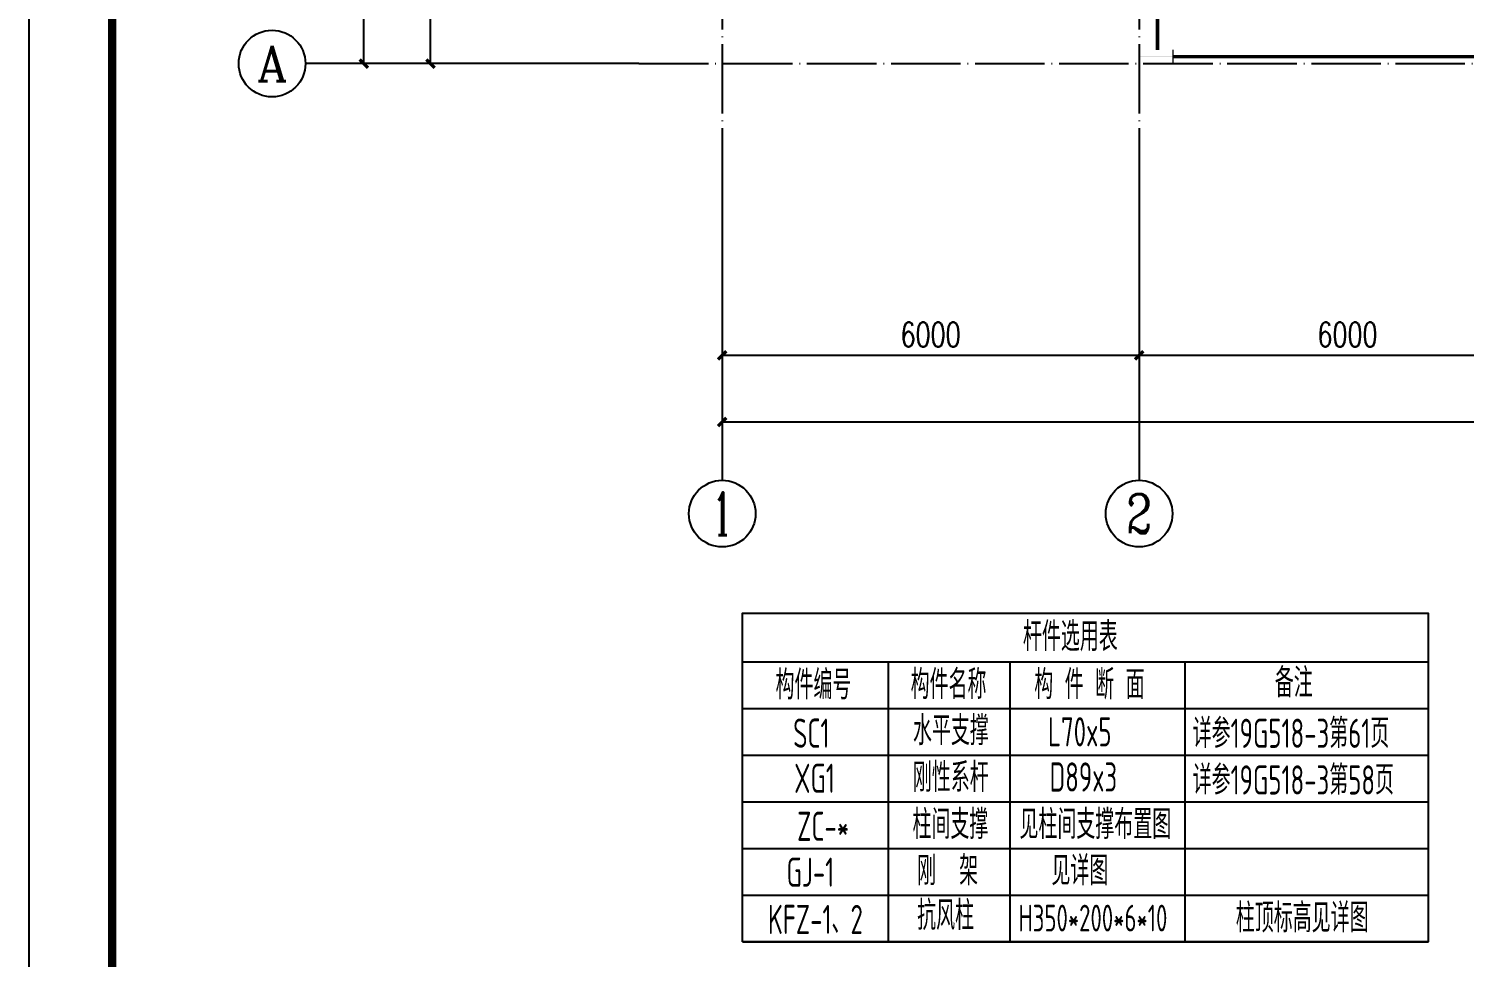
# Model space of a CAD drawing. Extents: x 14207793 to 14719554, y -1675802 to -1228715.
# Drawn here: x 14394017 to 14414681, y -1666688 to -1653317 of the extents above; entities that cross this region are included whole.
import ezdxf
from ezdxf.enums import TextEntityAlignment as Align

# ---------------------------------------------------------------- set-up
doc = ezdxf.new("R2010")
doc.units = 0
doc.header["$LTSCALE"] = 500
doc.header["$MEASUREMENT"] = 0
doc.linetypes.add('DOTE', pattern=[2.42, 2, -0.2, 0.02, -0.2])
doc.layers.get('0').update_dxf_attribs({"linetype": 'CONTINUOUS'})
doc.layers.get('DEFPOINTS').update_dxf_attribs({"color": 140, "linetype": 'CONTINUOUS'})
for name, color, linetype in [('AXIS', 3, 'CONTINUOUS'), ('AXIS_TEXT', 7, 'CONTINUOUS'), ('DIM', 3, 'CONTINUOUS'), ('DOTE', 8, 'DOTE'), ('PUB_TITLE', 4, 'CONTINUOUS'), ('墙__虚线', 2, 'CONTINUOUS'), ('层0', 7, 'CONTINUOUS')]:
    doc.layers.add(name, color=color, linetype=linetype)
doc.styles.add('_TCH_AXIS', font='COMPLEX', dxfattribs={"bigfont": 'GBCBIG'})
doc.styles.add('_TCH_DIM_T3', font='SIMPLEX', dxfattribs={"width": 0.705882, "bigfont": 'GBCBIG'})
doc.styles.add('COMPLEX', font='COMPLEX')
doc.styles.add('TSSD_REIN', font='Tssdeng.shx', dxfattribs={"width": 0.65, "bigfont": 'hztxt.shx'})
doc.dimstyles.new('_TCH_ARCH&&120', dxfattribs={"dimtxt": 357, "dimasz": 120, "dimexe": 300, "dimexo": 360, "dimgap": 120, "dimtad": 1, "dimdec": 0, "dimzin": 0, "dimdsep": 46, "dimtxsty": '_TCH_DIM_T3', "dimblk": 'ARCHTICK', "dimcen": 0.09, "dimclrt": 7, "dimazin": 2, "dimtfac": 1, "dimtdec": 0, "dimtix": 1, "dimtmove": 2, "dimatfit": 3, "dimfxl": 0, "dimtolj": 1, "dimtzin": 0, "dimarcsym": 0})

# ---------------------------------------------------------------- blocks, each defined once
blk = doc.blocks.new('gffio')
at = {"layer": '墙__虚线'}
for points in [[(-433999, -56888), (-433999, -56868), (-434094, -56888), (-434199, -56868)], [(-434094, -56888), (-434199, -56868), (-434104, -56888)], [(-434199, -56868), (-434199, -56888), (-434104, -56888)], [(-434094, -56888), (-434104, -56888), (-434094, -57348), (-434104, -57348)], [(-434104, -57348), (-434199, -57348), (-434099, -57365), (-434199, -57368)], [(-434099, -57365), (-434199, -57368), (-433999, -57368)], [(-434094, -57348), (-434104, -57348), (-434058, -57361), (-434099, -57365)], [(-433999, -57368), (-434058, -57361), (-434099, -57365)], [(-434058, -57361), (-433999, -57368), (-434094, -57348), (-433999, -57348)]]:
    blk.add_solid(points, dxfattribs=at)
blk = doc.blocks.new('_ArchTick')
at = {"color": 0, "linetype": 'ByBlock', "const_width": 0.4}
blk.add_lwpolyline([(-0.5, -0.5), (0.5, 0.5)], dxfattribs=at)
blk = doc.blocks.new('*D603')
at = {"layer": 'AXIS', "color": 0, "lineweight": -2}
for p, q in [((14402440, -1645420), (14399500, -1645420)), ((14399800, -1653820), (14399800, -1645420)), ((14402440, -1653820), (14399500, -1653820))]:
    blk.add_line(p, q, dxfattribs=at)
at = {"layer": 'DEFPOINTS', "color": 0}
for p in [(14399800, -1645420), (14402800, -1645420), (14402800, -1653820)]:
    blk.add_point(p, dxfattribs=at)
at = {"layer": 'AXIS', "color": 0, "lineweight": -2, "xscale": 120, "yscale": 120, "zscale": 120}
for p, rotation in [((14399800, -1645420), 90), ((14399800, -1653820), 270)]:
    blk.add_blockref('_ArchTick', p, dxfattribs=dict(at, rotation=rotation))
at = {"layer": 'AXIS', "color": 7, "insert": (14399501.5, -1649620), "char_height": 357, "attachment_point": 5, "rotation": 90, "style": '_TCH_DIM_T3'}
blk.add_mtext('\\A1;8400', dxfattribs=at)
blk = doc.blocks.new('*D621')
at = {"layer": 'AXIS', "color": 0, "lineweight": -2}
for p, q in [((14402440, -1543420), (14398540, -1543420)), ((14398840, -1653820), (14398840, -1543420)), ((14402440, -1653820), (14398540, -1653820))]:
    blk.add_line(p, q, dxfattribs=at)
at = {"layer": 'DEFPOINTS', "color": 0}
for p in [(14398840, -1543420), (14402800, -1543420), (14402800, -1653820)]:
    blk.add_point(p, dxfattribs=at)
at = {"layer": 'AXIS', "color": 0, "lineweight": -2, "xscale": 120, "yscale": 120, "zscale": 120}
for p, rotation in [((14398840, -1543420), 90), ((14398840, -1653820), 270)]:
    blk.add_blockref('_ArchTick', p, dxfattribs=dict(at, rotation=rotation))
at = {"layer": 'AXIS', "color": 7, "insert": (14398541.5, -1598620), "char_height": 357, "attachment_point": 5, "rotation": 90, "style": '_TCH_DIM_T3'}
blk.add_mtext('\\A1;110400', dxfattribs=at)
blk = doc.blocks.new('*D622')
at = {"layer": 'AXIS', "color": 0, "lineweight": -2}
for p, q in [((14404000, -1655380), (14404000, -1658320)), ((14410000, -1655380), (14410000, -1658320)), ((14404000, -1658020), (14410000, -1658020))]:
    blk.add_line(p, q, dxfattribs=at)
at = {"layer": 'DEFPOINTS', "color": 0}
for p in [(14404000, -1655020), (14410000, -1655020), (14410000, -1658020)]:
    blk.add_point(p, dxfattribs=at)
at = {"layer": 'AXIS', "color": 0, "lineweight": -2, "xscale": 120, "yscale": 120, "zscale": 120, "rotation": 180}
blk.add_blockref('_ArchTick', (14404000, -1658020), dxfattribs=at)
at = {"layer": 'AXIS', "color": 0, "lineweight": -2, "xscale": 120, "yscale": 120, "zscale": 120}
blk.add_blockref('_ArchTick', (14410000, -1658020), dxfattribs=at)
at = {"layer": 'AXIS', "color": 7, "insert": (14407000, -1657721.5), "char_height": 357, "attachment_point": 5, "style": '_TCH_DIM_T3'}
blk.add_mtext('\\A1;6000', dxfattribs=at)
blk = doc.blocks.new('*D623')
at = {"layer": 'AXIS', "color": 0, "lineweight": -2}
for p, q in [((14410000, -1655380), (14410000, -1658320)), ((14416000, -1655380), (14416000, -1658320)), ((14410000, -1658020), (14416000, -1658020))]:
    blk.add_line(p, q, dxfattribs=at)
at = {"layer": 'DEFPOINTS', "color": 0}
for p in [(14410000, -1655020), (14416000, -1655020), (14416000, -1658020)]:
    blk.add_point(p, dxfattribs=at)
at = {"layer": 'AXIS', "color": 0, "lineweight": -2, "xscale": 120, "yscale": 120, "zscale": 120, "rotation": 180}
blk.add_blockref('_ArchTick', (14410000, -1658020), dxfattribs=at)
at = {"layer": 'AXIS', "color": 0, "lineweight": -2, "xscale": 120, "yscale": 120, "zscale": 120}
blk.add_blockref('_ArchTick', (14416000, -1658020), dxfattribs=at)
at = {"layer": 'AXIS', "color": 7, "insert": (14413000, -1657721.5), "char_height": 357, "attachment_point": 5, "style": '_TCH_DIM_T3'}
blk.add_mtext('\\A1;6000', dxfattribs=at)
blk = doc.blocks.new('*D627')
at = {"layer": 'AXIS', "color": 0, "lineweight": -2}
for p, q in [((14404000, -1655380), (14404000, -1659280)), ((14434000, -1655380), (14434000, -1659280)), ((14404000, -1658980), (14434000, -1658980))]:
    blk.add_line(p, q, dxfattribs=at)
at = {"layer": 'DEFPOINTS', "color": 0}
for p in [(14404000, -1655020), (14434000, -1655020), (14434000, -1658980)]:
    blk.add_point(p, dxfattribs=at)
at = {"layer": 'AXIS', "color": 0, "lineweight": -2, "xscale": 120, "yscale": 120, "zscale": 120, "rotation": 180}
blk.add_blockref('_ArchTick', (14404000, -1658980), dxfattribs=at)
at = {"layer": 'AXIS', "color": 0, "lineweight": -2, "xscale": 120, "yscale": 120, "zscale": 120}
blk.add_blockref('_ArchTick', (14434000, -1658980), dxfattribs=at)
at = {"layer": 'AXIS', "color": 7, "insert": (14419000, -1658681.5), "char_height": 357, "attachment_point": 5, "style": '_TCH_DIM_T3'}
blk.add_mtext('\\A1;30000', dxfattribs=at)
blk = doc.blocks.new('_AXISO')
blk.add_circle((0, 0), 0.5)
at = {"layer": 'AXIS_TEXT', "style": 'COMPLEX', "width": 1.041667}
blk.add_attdef('A', text='', height=0.56, dxfattribs=at).set_placement((-0.25, -0.28), (0.25, -0.28), align=Align.FIT)

msp = doc.modelspace()

# ---------------------------------------------------------------- linework, layer by layer
for p, q in [((14406392.5, -1666463.08), (14406392.5, -1662432.76)), ((14408142.5, -1666463.08), (14408142.5, -1662432.76)), ((14410662.5, -1666463.08), (14410662.5, -1662432.76))]:
    msp.add_line(p, q)
at = {"color": 4, "const_width": 50, "elevation": -967.6}
msp.add_lwpolyline([(14410265, -1645470), (14410265, -1653625)], dxfattribs=at)
at = {"color": 3, "const_width": 50}
msp.add_lwpolyline([(14410500, -1653720), (14433500, -1653720)], dxfattribs=at)
for points in [[(14404292.72, -1666463.08), (14404292.72, -1661732.5), (14414162.5, -1661732.5), (14414162.5, -1666463.08), (14404292.72, -1666463.08)], [(14404292.72, -1662432.76), (14414162.5, -1662432.76)], [(14404292.72, -1663104.76), (14414162.5, -1663104.76)], [(14404292.72, -1663776.43), (14414162.5, -1663776.43)], [(14404292.72, -1663776.43), (14414162.5, -1663776.43)], [(14404292.72, -1664448.09), (14414162.5, -1664448.09)], [(14404292.72, -1664448.09), (14414162.5, -1664448.09)], [(14404292.72, -1665119.75), (14414162.5, -1665119.75)], [(14404292.72, -1665791.42), (14414162.5, -1665791.42)], [(14404292.72, -1666463.08), (14414162.5, -1666463.08)]]:
    msp.add_lwpolyline(points)
at = {"layer": 'AXIS'}
for p, q in [((14402800, -1653820), (14398000, -1653820)), ((14404000, -1655020), (14404000, -1659820)), ((14410000, -1655020), (14410000, -1659820))]:
    msp.add_line(p, q, dxfattribs=at)
at = {"layer": 'DOTE'}
for p, q in [((14404000, -1542220), (14404000, -1655020)), ((14410000, -1542220), (14410000, -1655020)), ((14402800, -1653820), (14435200, -1653820))]:
    msp.add_line(p, q, dxfattribs=at)
at = {"layer": 'PUB_TITLE'}
msp.add_lwpolyline([(14444417.5, -1675802.5), (14444417.5, -1533122.5), (14394017.5, -1533122.5), (14394017.5, -1675802.5)], close=True, dxfattribs=at)
at = {"layer": 'PUB_TITLE', "const_width": 120}
msp.add_lwpolyline([(14443217.5, -1674602.5), (14443217.5, -1536122.5), (14395217.5, -1536122.5), (14395217.5, -1674602.5)], close=True, dxfattribs=at)

# ---------------------------------------------------------------- block references
at = {"layer": 'AXIS'}
ref = msp.add_blockref('_AXISO', (14397520, -1653820), dxfattribs=dict(at, xscale=960, yscale=960, zscale=960))
ref.add_attrib('A', 'A', dxfattribs={"layer": 'AXIS_TEXT', "height": 510.22, "style": '_TCH_AXIS'}).set_placement((14397301.33, -1654075.11), (14397738.67, -1654075.11), align=Align.FIT)
ref = msp.add_blockref('_AXISO', (14404000, -1660300), dxfattribs=dict(at, xscale=960, yscale=960, zscale=960))
ref.add_attrib('A', '1', dxfattribs={"layer": 'AXIS_TEXT', "height": 617.67, "style": '_TCH_AXIS'}).set_placement((14403867.64, -1660608.83), (14404132.36, -1660608.83), align=Align.FIT)
ref = msp.add_blockref('_AXISO', (14410000, -1660300), dxfattribs=dict(at, xscale=960, yscale=960, zscale=960))
ref.add_attrib('A', '2', dxfattribs={"layer": 'AXIS_TEXT', "height": 559.14, "style": '_TCH_AXIS'}).set_placement((14409813.62, -1660579.57), (14410186.38, -1660579.57), align=Align.FIT)
at = {"layer": '层0', "rotation": 270}
msp.add_blockref('gffio', (14467368.13, -2087819.45), dxfattribs=at)

# ---------------------------------------------------------------- texts
at = {"layer": 'DIM', "style": 'TSSD_REIN', "width": 0.65}
for s, p in [('杆件选用表', (14408327.8, -1662279.7)), ('构件编号', (14404767.07, -1662974.59)), ('构件名称', (14406711.6, -1662969.15)), ('构 件 断 面', (14408490.87, -1662971)), ('备注', (14411953.7, -1662944.75)), ('水平支撑', (14406745.3, -1663633.6)), ('SC1', (14405020.99, -1663670.78)), ('XG1', (14405035.48, -1664320.56)), ('刚性系杆', (14406743.62, -1664307.89)), ('ZC-*', (14405078.32, -1665011.65)), ('柱间支撑', (14406738.58, -1664983.85)), ('见柱间支撑布置图', (14408278.26, -1664983.77)), ('GJ-1', (14404925.8, -1665672.49)), ('刚  架', (14406805.78, -1665651.41)), ('见详图', (14408737.96, -1665650.63)), ('抗风柱', (14406805.78, -1666294.8)), ('柱顶标高见详图', (14411392.1, -1666330.04)), ('KFZ-1、2', (14404657.7, -1666352.8))]:
    msp.add_text(s, height=420, dxfattribs=at).set_placement(p)
at = {"layer": 'DIM', "color": 1, "style": 'TSSD_REIN', "width": 0.65}
for s, height, p in [('详参19G518-3第61页', 420, (14410771.2, -1663672.66)), ('L70x5', 420, (14408688.88, -1663650.9)), ('D89x3', 420, (14408712.02, -1664301.78)), ('详参19G518-3第58页', 420, (14410771.2, -1664344.32)), ('H350*200*6*10', 385, (14408263.01, -1666316.07))]:
    msp.add_text(s, height=height, dxfattribs=at).set_placement(p)

# ---------------------------------------------------------------- dimensions: what is measured, and where the dimension line sits
at = {"layer": 'AXIS'}
for p1, p2, distance, picture, middle in [((14402800, -1653820), (14402800, -1543420), 3960, '*D621', (14398541.5, -1598620)), ((14402800, -1653820), (14402800, -1645420), 3000, '*D603', (14399501.5, -1649620)), ((14404000, -1655020), (14410000, -1655020), -3000, '*D622', (14407000, -1657721.5)), ((14404000, -1655020), (14434000, -1655020), -3960, '*D627', (14419000, -1658681.5)), ((14410000, -1655020), (14416000, -1655020), -3000, '*D623', (14413000, -1657721.5))]:
    dim = msp.add_aligned_dim(p1=p1, p2=p2, distance=distance, dimstyle='_TCH_ARCH&&120', dxfattribs=at)
    dim.commit()
    dim.dimension.update_dxf_attribs({"geometry": picture, "text_midpoint": middle})

doc.saveas('drawing.dxf')
